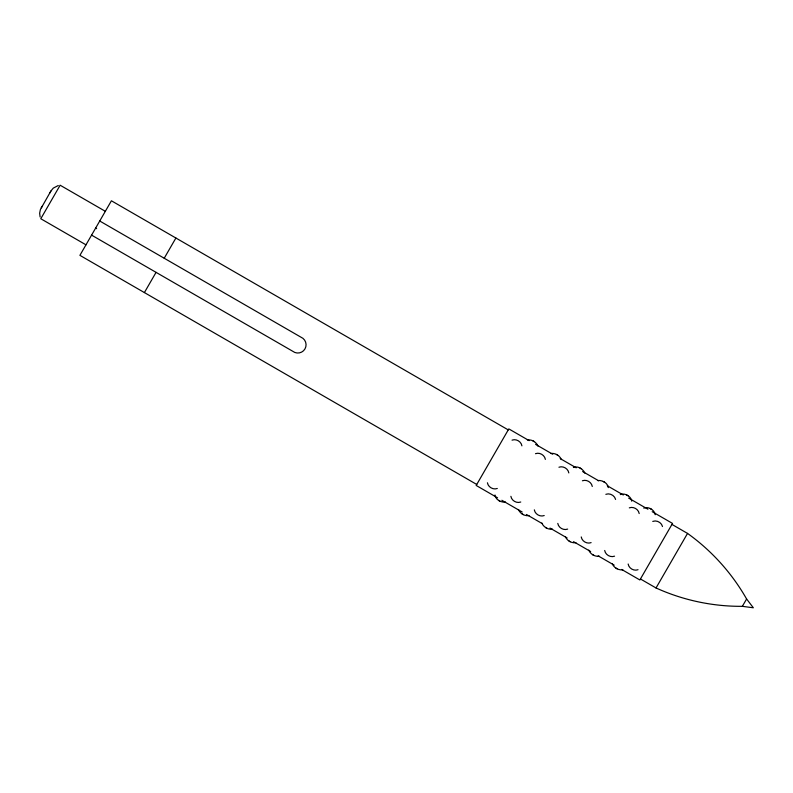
<?xml version="1.0" encoding="UTF-8"?>
<svg xmlns="http://www.w3.org/2000/svg" width="793" height="793" viewBox="0 0 793 793"><rect width="100%" height="100%" fill="white"/><g stroke="black" fill="none" stroke-linecap="round" stroke-linejoin="round"><path stroke-width="1.19" d="M494.981 495.01C495.367 499.679 501.206 502.782 505.547 502.078M608.261 487.626C607.874 482.957 602.036 479.854 597.694 480.558M631.714 501.166C631.307 496.398 624.656 492.552 620.314 494.584M655.167 514.707C654.76 509.939 648.109 506.093 643.767 508.125M58.276 185.512L53.28 188.119L50.891 191.044L40.403 209.521L39.65 213.218L40.116 216.965M50.078 192.758L50.891 191.044M144.395 292.577L156.062 272.356M164.22 258.24L175.897 238.019M640.447 578.979L656.029 587.97L687.531 533.411L671.949 524.411M656.029 587.97C683.031 600.242 712.699 606.556 742.357 606.328L746.6 598.993C731.959 573.2 711.658 550.659 687.531 533.411M41.216 207.806L42.287 206.249M573.408 467.503C577.641 465.501 583.251 469.01 584.818 473.124M512.04 440.145C516.134 438.549 521.249 441.503 521.913 445.844M535.493 453.685C539.587 452.099 544.702 455.043 545.366 459.385M558.946 467.226C563.05 465.64 568.155 468.584 568.819 472.925M497.3 488.478C493.206 490.074 488.091 487.12 487.427 482.778M582.399 480.766C586.503 479.18 591.608 482.124 592.272 486.466M520.753 502.019C516.659 503.614 511.554 500.661 510.88 496.319M605.852 494.307C609.738 492.8 614.644 495.387 615.586 499.441M544.206 515.559C540.112 517.155 535.007 514.201 534.333 509.859M629.315 507.857C633.409 506.261 638.514 509.205 639.188 513.557M567.659 529.1C563.565 530.695 558.46 527.751 557.786 523.4M652.768 521.398C656.654 519.881 661.55 522.468 662.492 526.522M591.112 542.64C587.018 544.236 581.913 541.292 581.239 536.94M614.565 556.18C610.471 557.776 605.366 554.832 604.692 550.481M638.028 569.721C633.924 571.317 628.819 568.373 628.155 564.021M527.335 439.937C531.568 439.233 536.395 442.018 537.902 446.043M550.788 453.477C555.021 452.773 559.848 455.559 561.355 459.583M529.01 515.619C524.768 516.322 519.94 513.537 518.434 509.512M552.463 529.159C548.221 529.863 543.393 527.077 541.887 523.053M575.916 542.699C571.674 543.413 566.846 540.618 565.34 536.593M599.369 556.24C595.127 556.954 590.299 554.158 588.793 550.134M622.822 569.78C618.58 570.494 613.752 567.709 612.246 563.674M742.357 606.328L753.35 607.785L746.6 598.993M534.244 441.642L532.975 440.898M557.697 455.182L556.428 454.439M581.16 468.722L579.881 467.989M604.613 482.263L603.334 481.529M628.066 495.803L626.787 495.07M651.519 509.344L650.24 508.61M498.638 500.373L499.907 501.107M522.091 513.914L523.37 514.657M545.544 527.454L546.823 528.197M568.997 540.995L570.276 541.738M592.45 554.535L593.729 555.278M615.903 568.075L617.182 568.819M529.149 440.64L508.819 428.904L476.177 485.455L497.568 497.816M535.572 444.348L552.691 454.23M560.175 458.562L576.224 467.82M582.647 471.528L598.695 480.796M607.26 485.742L623.308 495.001M628.651 498.093L647.911 509.215M652.193 511.683L672.523 523.42L639.872 579.97L621.682 569.463M508.254 429.905L111.407 200.788L79.905 255.346L476.752 484.464M105.33 211.305L60.139 185.215L40.79 218.739L85.981 244.829M99.73 221.009L302.946 338.333A8.237 8.237 0 0 1 294.798 352.449L91.582 235.124M95.656 228.067L96.647 228.642M501.85 500.284L522.181 512.02M526.463 514.488L542.511 523.757M549.995 528.079L567.114 537.961M573.537 541.669L590.656 551.551M598.14 555.873L614.198 565.141"/></g></svg>
